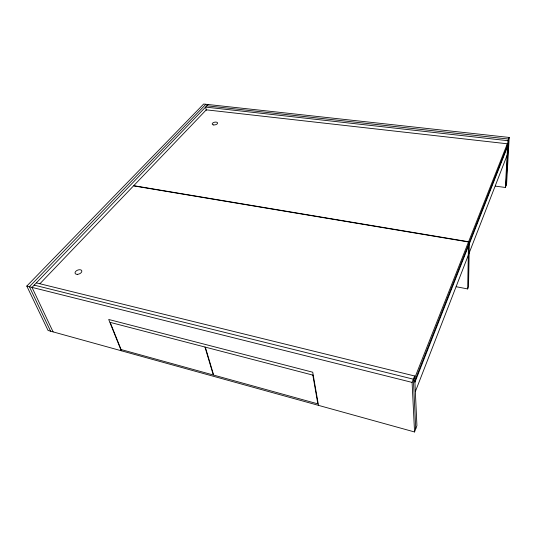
<?xml version="1.0" encoding="UTF-8"?>
<svg xmlns="http://www.w3.org/2000/svg" width="536" height="536" viewBox="0 0 536 536"><rect width="100%" height="100%" fill="white"/><g stroke="black" fill="none" stroke-linecap="round" stroke-linejoin="round"><path stroke-width="0.8" d="M456.176 286.72L467.673 288.931L468.464 246.064M39.939 283.718L133.544 185.871L468.504 241.984L468.451 244.704L414.576 381.478M468.598 241.736L468.551 244.45L507.183 146.368L507.324 143.789L206.28 109.84L133.725 185.684L468.598 241.736L507.324 143.789M469.335 243.847L468.504 286.686L467.673 288.931M495.398 186.126L505.354 187.473L507.914 140.68L509.2 137.444L203.64 104.031L26.8 286.077L48.073 330.484L414.556 431.969L416.921 425.597L414.63 375.991L36.348 282.881M505.971 185.804L508.563 139.059L206.816 105.8M509.2 137.444L506.587 184.136L505.354 187.473M415.353 391.628L507.116 155.252M414.918 382.275L507.599 146.516M414.556 431.969L412.09 382.403L414.63 375.991M414.449 378.704L468.504 241.984M208.048 104.513L32.013 287.383L53.098 331.878M205.844 104.272L29.4 286.726L50.578 331.181M507.914 140.68L205.576 107.086L206.313 110.302M34.183 285.125L413.363 379.187L415.742 428.773M26.8 286.077L412.09 382.403M121.277 350.758L108.708 319.469L312.736 372.219L318.478 405.363M204.96 347.04L110.161 322.37L121.069 349.532L213.315 375.006L204.96 347.04M312.836 375.106L205.328 347.134L213.67 375.1L317.835 403.869L312.836 375.106M77.258 274.358A3.571 2.07 -21.3 0 0 81.794 270.834A3.571 2.07 -21.3 0 0 76.239 270.915A3.571 2.07 -21.3 0 0 77.258 274.358M213.697 124.948A2.74 1.353 -12 0 0 217.583 123.005A2.74 1.353 -12 0 0 213.388 122.617A2.74 1.353 -12 0 0 213.697 124.948"/></g></svg>
